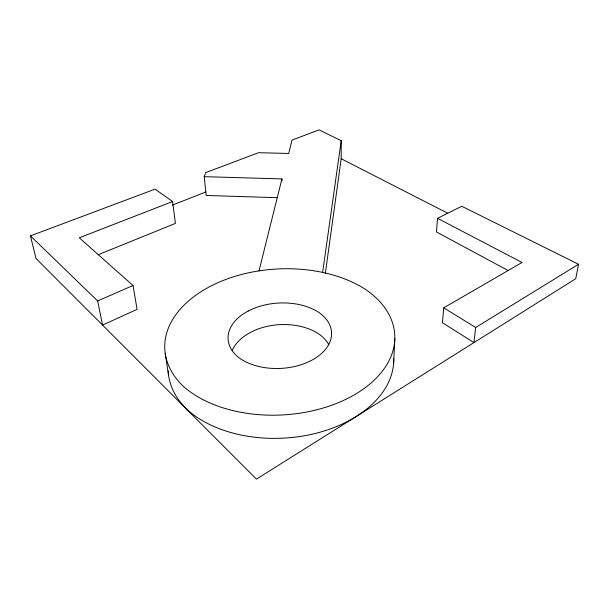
<?xml version="1.0" encoding="UTF-8"?>
<svg xmlns="http://www.w3.org/2000/svg" width="609" height="609" viewBox="0 0 609 609"><rect width="100%" height="100%" fill="white"/><g stroke="black" fill="none" stroke-linecap="round" stroke-linejoin="round"><path stroke-width="0.91" d="M325.32 273.525L341.192 158.743L341.223 140.717L319.086 129.877L292 140.085L288.727 153.46L258.559 152.692L205.751 172.598L204.236 176.671L206.169 195.459L277.08 197.689M393.62 363.23L394.815 338.543M98.064 254.775L175.415 223.412L172.583 201.526L155.074 189.14L30.45 235.889L36.007 258.452L256.442 479.123L575.726 278.716L578.55 264.268L461.774 206.276L437.513 218.304L436.455 231.968L508.195 270.571M437.513 218.304L522.02 262.479L443.748 307.827L442.431 322.709L473.916 342.616L475.698 327.49L578.55 264.268M341.223 140.717L322.633 272.413M259.023 270.86L281.929 178.917L204.236 176.671M97.653 300.953L133.013 285.499L137.094 309.349L102.556 325.069L97.653 300.953L30.45 235.889M172.271 205.126L205.872 191.98M172.583 201.526L79.292 237.799L133.013 285.499M341.192 158.743L447.79 213.272M443.748 307.827L475.698 327.49M184.976 407.581L187.108 409.575A113.799 74.8 -3.3 0 0 315.234 433.456A113.799 74.8 -3.3 0 0 393.734 358.518M165.214 353.357L168.624 375.616M281.929 178.917L282.013 180.812M187.108 409.575A114.035 75.158 -3.2 0 1 168.175 370.858M328.89 344.884A51.263 33.564 -3.3 0 0 319.618 334.508A51.346 33.67 -3.2 0 0 269.985 325.792A51.346 33.67 -3.2 0 0 232.189 350.502M259.662 270.761L256.473 271.271A116.289 74.039 -3.1 0 0 183.91 386.837A116.045 73.689 -3.2 0 0 351.271 396.535A116.045 73.689 -3.2 0 0 364.669 288.849A116.289 74.039 -3.1 0 0 323.592 272.619L320.532 271.979A116.289 74.039 -3.1 0 0 259.662 270.761M248.297 310.978A52.351 33.152 -3.1 0 0 236.81 355.961A52.26 33.053 -3.2 0 0 311.374 360.444A52.26 33.053 -3.2 0 0 319.245 312.691A52.351 33.152 -3.1 0 0 248.297 310.978"/></g></svg>
